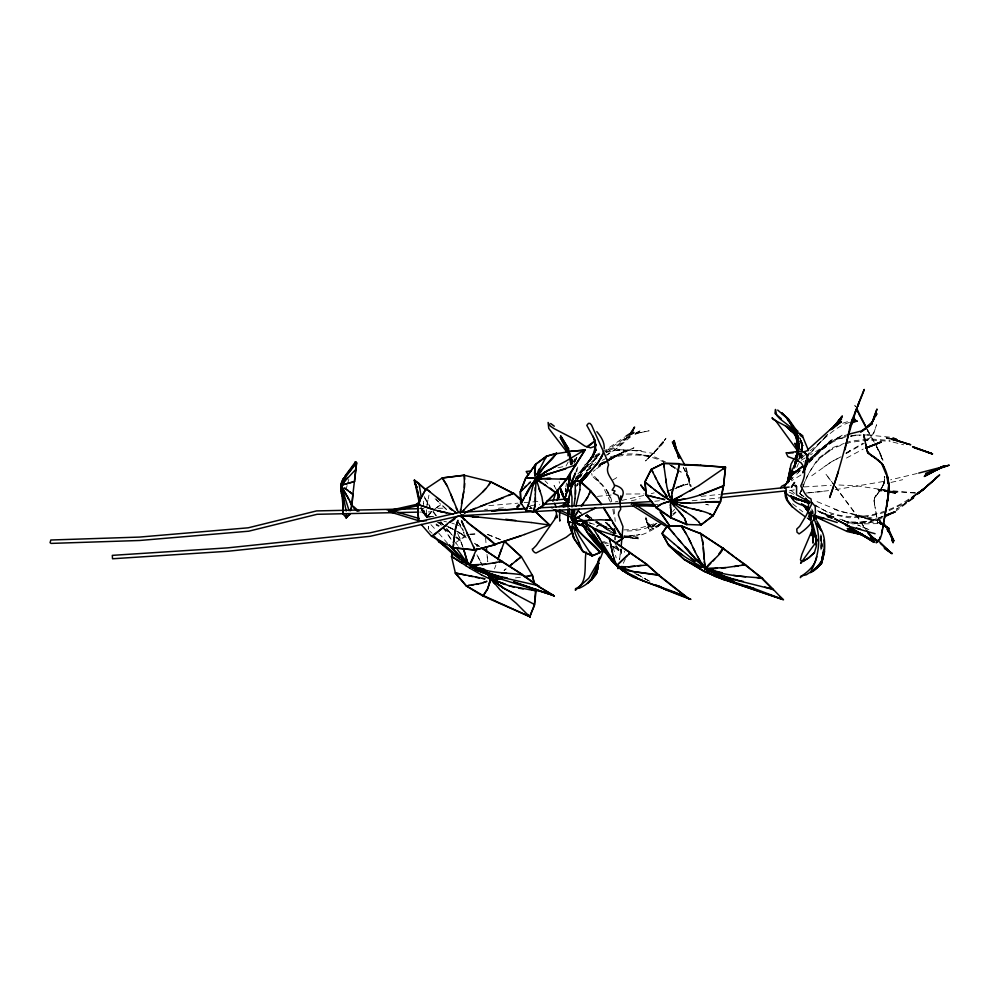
<?xml version="1.0" encoding="UTF-8"?>
<svg xmlns="http://www.w3.org/2000/svg" width="999" height="999" viewBox="0 0 999 999"><rect width="100%" height="100%" fill="white"/><g stroke="black" fill="none" stroke-linecap="round" stroke-linejoin="round"><path stroke-width="0.75" stroke-dasharray="5 3.75" d="M615.284 533.166L615.284 530.207M874 501.498L874.687 497.539L873.963 499.587L876.123 495.479M614.547 533.179L614.572 527.897M802.035 449.425L802.085 443.356L801.897 451.236M821.253 536.163L820.928 550.973L820.891 533.866L821.228 539.81L820.928 535.202M571.153 464.647L571.228 460.077M614.497 534.353L614.572 530.444M572.539 463.311L572.415 460.302L569.143 453.484M426.448 509.727L426.798 515.596M571.053 464.822L571.191 460.152M571.191 463.936L571.316 461.088L570.991 463.911M801.972 449.7L802.259 443.531L800.674 440.047M571.066 464.76L571.378 459.665M800.349 439.135L802.322 443.781L801.772 451.523L802.259 443.531L801.947 448.776M575.923 479.208L576.136 476.298M801.897 449.175L802.322 443.781M428.259 529.245L428.484 526.56M428.346 529.033L428.583 526.348M797.19 455.869L797.452 452.959M565.434 491.545L565.709 488.511M565.446 491.333L565.721 488.436M620.804 549.625L619.455 559.715M797.489 456.381L797.801 453.284M797.352 456.805L797.664 453.958M619.58 559.652L620.829 549.113M797.689 456.605L798.064 453.783M426.673 507.38L428.946 495.142M797.202 458.229L797.814 453.883L796.428 456.281L798.813 452.397M797.689 456.88L798.251 453.059L797.165 457.13M426.973 504.857L428.421 497.514M565.859 486.988L566.533 483.104M874.625 504.932L873.975 499.025L877.896 493.356L876.061 495.529C880.881 490.397 885.077 483.853 884.302 476.498M797.065 456.718L797.577 453.833M568.169 462.025L566.046 465.959M796.915 454.32L796.303 457.417M802.896 445.517L800.561 450.049L802.984 445.142L801.011 449.188M796.328 457.579L796.94 454.645L795.416 457.08L797.077 454.745L796.315 457.617M576.023 471.59L576.698 468.606M576.685 471.915L578.346 464.547M799.088 457.155L800.024 453.084M797.302 457.092L798.251 453.059M796.578 453.084L795.679 456.818L797.214 454.483L795.716 456.705M346.079 489.323L347.09 485.589M347.777 483.091L348.801 479.358M803.533 486.888L802.659 484.365M797.077 453.022L796.203 455.906L797.252 453.583M802.809 445.904L800.411 450.274M802.147 452.51L799.912 459.428L804.545 455.494M799.287 459.078C803.82 452.372 801.71 429.021 802.309 451.96M494.505 568.893L495.879 565.172M572.415 463.349L574.924 458.429M799.013 458.691L801.148 453.234M803.171 455.082L799 458.516L801.235 452.897M802.047 488.623L807.916 474.675L817.994 458.641L832.517 447.677L844.242 443.419M796.827 467.307L798.476 463.474M803.233 486.014C809.914 466.858 823.788 449.2 844.355 444.493M802.047 488.773L800.087 493.281L802.097 488.923M576.723 485.314L577.647 483.279M474.375 543.281L477.06 545.104L474.513 542.981M576.86 480.132L586.326 464.622M882.379 486.638L883.516 484.178M574.862 461.85L577.197 456.78M574.075 463.524L577.172 456.843M577.322 479.108L578.084 477.46M477.06 545.104L477.135 546.54L477.197 544.805M625.337 559.028L623.289 563.286M800.773 449.675L802.984 445.142M795.654 456.618L798.301 451.261M577.847 479.47L581.693 472.102L588.286 464.398M628.908 437.637L630.581 434.453M579.82 477.534L586.076 467.482L594.442 460.402L587.424 471.016M426.998 517.082L426.398 517.507L431.406 511.538M797.04 455.357L798.526 452.784M433.866 516.421L426.735 517.257L426.973 516.595M427.385 516.483L426.71 517.245L431.655 516.608M426.71 517.819L429.058 515.084M794.979 457.967L797.751 453.509L795.354 457.255M656.331 523.339L649.387 530.257L661.887 522.914L655.918 526.673L659.352 524.587M573.901 461.6L577.01 456.73M798.064 453.571L795.254 457.792M575.362 479.12L585.464 464.11L579.457 475.362L584.702 465.821L575.237 480.606M578.371 478.009L587.4 464.21M794.555 458.516L797.452 454.07L795.828 456.493M576.985 485.202L577.472 484.465M795.928 456.793L797.951 453.783M420.891 507.867L421.753 510.302L420.467 506.655C421.865 509.178 423.776 518.169 427.372 516.658M874.849 497.065L876.273 495.067M575.399 479.195L576.935 477.122M799.35 471.603L800.149 470.541M578.121 483.778L577.247 484.815M576.548 486.313L578.458 483.866M878.046 492.919L883.878 483.866L884.777 476.323M430.369 513.336L427.472 516.433M627.684 436.813L624.038 441.208L614.16 448.551L606.181 451.123M658.216 447.839L645.541 460.964L658.004 448.663M580.257 476.898L581.593 475.337M657.941 448.101L646.828 459.552L658.503 447.927M791.083 479.745L792.532 478.059M629.02 436.201L618.131 447.602L607.042 454.995M808.915 462.912L825.087 445.579L813.773 456.306L821.977 448.076L809.689 461.938M672.589 511.65L674.637 509.315M589.572 522.964L594.83 524.512L588.898 522.739M827.472 434.478L809.977 453.571L827.584 434.715M586.8 470.854L594.393 463.873M867.432 440.422L873.538 433.828L876.623 424.737L873.501 433.179L866.27 440.709M580.232 476.723L581.705 475.124M791.533 479.033L793.268 477.21M799 458.516L803.034 454.295M809.078 460.751L814.385 455.382L831.48 442.545L814.522 455.394L831.568 441.208L814.347 456.406L830.868 441.333L846.465 436.051M799.999 470.517L798.076 472.44L800.286 470.716M627.26 437.225L614.66 447.327L605.069 450.387M808.865 461.301L814.01 456.318L809.365 460.427M808.878 459.915L830.756 440.322L846.702 434.852M796.74 474.1L798.476 472.44M431.68 511.575L429.071 514.06L431.68 511.575M808.703 460.464L814.06 455.606L809.64 459.602M587.949 464.36L577.397 474.338L598.076 457.13M672.514 515.459L676.011 512.362M798.725 459.165L803.233 455.219M586.388 471.066L592.419 466.133M908.253 501.685L910.039 500.124L896.353 509.215L915.309 496.94L896.153 510.851M810.226 450.661C823.064 440.909 833.878 426.898 849.849 422.315M586.638 471.091L590.109 468.119M825.037 436.588L827.284 434.702M673.239 513.811L675.524 511.9M810.052 458.316L824.55 446.216L839.347 438.711L845.017 437.412L839.36 438.686L845.104 437.412M594.542 458.728L599.025 455.02M587.537 470.454L591.108 467.532M630.644 436.763L618.131 447.602L606.455 455.144M592.944 460.527L598.126 456.768M591.658 461.563L592.307 461.038M917.319 494.043L910.002 499.8L914.834 496.066M593.206 471.403L595.441 469.667M808.878 461.725L813.473 458.191L808.578 461.95M434.877 508.891L441.046 504.52L439.585 503.009M455.681 537.462L460.102 540.297L464.822 536.725M421.203 507.754L426.898 516.458L423.439 513.498L424.238 514.96L424.85 514.522M911.013 498.239L917.219 493.631M915.908 494.642L904.869 503.046L886.513 511.888M818.081 459.415L832.642 448.751M443.431 524.85L440.621 522.002M443.156 524.525L441.92 523.738L443.094 525.099M915.921 493.968C888.361 515.871 845.866 526.286 815.072 504.982M436.538 507.642L441.058 504.532M602.372 452.222L624.687 437M811.737 475.774L831.618 461.675L841.046 456.78L831.618 461.675L823.651 467.207M424.051 511.988L424.65 514.672L427.36 516.321M605.019 451.673L627.06 436.85M596.553 468.793L605.157 462.824M846.028 453.321L849.774 450.724L846.091 453.022M466.083 535.576L455.419 542.757L458.541 546.228M430.581 516.371L427.972 516.745L428.546 516.371M580.819 472.052L595.904 462.35M602.659 463.973L605.144 462.375M443.818 529.02L451.585 534.403L446.578 529.158M661.35 524.238C650.349 531.456 637.861 539.298 624.125 535.626M451.585 534.403L452.372 535.327M827.459 444.468L842.232 435.152L810.551 454.77M800.986 474.975L791.433 480.844M604.083 463.461L607.742 461.188M608.965 460.439L615.059 456.655L607.617 461.126M846.178 453.571L864.185 443.331M656.98 523.251C647.202 529.108 635.314 531.406 624 530.906M655.769 527.772L659.652 525.387M612.487 480.194L618.793 476.361M846.365 452.959L862.911 443.219M608.891 459.965L625.486 450.624L607.167 460.214M635.302 433.741L641.42 430.119L634.065 433.966L649.125 430.794L635.576 433.641M598.588 465.284L605.943 460.939M605.731 462.112L598.264 466.521L622.227 452.722L608.94 460.352M606.98 461.376L616.371 456.031L607.13 461.113M801.223 460.239L805.219 457.904M601.098 463.836L608.653 459.503M609.902 458.778L626.348 450.487L607.292 460.015M463.548 532.192L464.822 536.663L463.823 532.03M464.822 536.663L461.65 533.741M460.114 540.309L454.108 534.627M608.091 460.514L599.2 465.472L605.806 461.838M609.365 459.802L633.965 447.814L615.609 455.619L600.961 463.399M595.516 456.293L600.861 453.421M595.079 455.444L603.696 450.824M846.465 458.042L863.236 449.075M627.884 437.262L624.175 439.235L629.595 436.838M599.625 464.11L606.018 460.701M596.378 526.823L602.809 523.339L596.116 526.348M653.958 523.851L635.414 529.47L623.738 529.895M595.267 456.518L600.436 454.22M675.162 488.773L683.778 484.49L676.073 488.099M635.027 434.428L640.446 432.018L634.964 433.641M602.122 460.352C616.945 452.647 634.765 452.572 650.736 456.331L638.274 454.395L655.069 457.117L665.459 461.888M592.844 457.717L599.487 454.895M606.118 452.06L610.102 450.362L605.956 452.01M606.63 545.841L607.817 545.392L606.88 545.791M882.829 516.321L870.953 520.941L855.294 522.964L844.767 521.428M883.066 516.408L870.866 521.003L855.481 522.976L844.854 521.441M609.44 458.329C627.01 453.171 647.29 453.521 663.811 462.038M669.617 490.372L673.975 488.773M681.43 486.088L675.436 488.236L687.974 483.978L676.136 487.2M669.805 490.359L674.038 488.811M845.703 442.894L850.099 441.296L869.442 438.861L889.972 440.459M845.828 443.968L850.224 442.382L869.58 439.922L890.084 441.358M681.256 486.101L687.974 483.978M882.404 517.794L868.768 522.489L853.046 523.888L846.89 523.076M842.694 423.239L849.724 420.941M885.064 512.262L867.756 516.733L848.988 517.769L831.068 514.198M651.186 493.631L654.208 492.869M606.206 452.472C622.901 447.677 640.659 451.336 657.454 454.133M917.219 473.464L890.646 479.82M631.293 500.861L640.059 498.713M643.668 495.516L615.372 501.86M890.958 482.442L902.696 479.682M850.686 436.113L861.076 435.04M855.144 435.177L850.811 436.126L855.144 435.177L870.866 434.89M557.979 467.769L565.347 466.171M883.428 481.481L834.615 489.822M607.554 545.442L608.553 545.267M520.429 577.272L512.062 578.296M828.596 490.659L803.895 493.281M654.795 501.236L659.427 500.749M701.123 496.353L719.667 494.405M653.533 504.795L658.166 504.308M692.157 500.736L719.979 497.802M789.51 490.484L794.155 489.997L793.88 487.425M597.439 496.378L611.151 495.017M808.753 492.807L825.349 491.321M488.861 505.631L518.006 503.159M524.138 502.634L541.008 501.186M484.577 509.428L487.637 509.165M498.389 508.254L504.52 507.729M530.606 505.506L539.822 504.72M529.57 506.231L531.905 508.141L529.695 508.166L531.905 508.141L529.283 506.256M804.045 486.925L831.305 485.252M432.018 516.371L427.634 516.408M529.22 508.441L532.317 508.266M469.867 534.165L476.398 533.816M469.855 534.39L476.386 534.04M626.136 494.043L644.13 493.918M419.23 508.703L423.901 508.603M437.887 508.304L444.105 508.166M419.58 512.1L432.005 511.825M867.219 434.94L890.196 437.2M915.384 493.056L890.833 491.583M838.96 484.977L858.715 486.088L886.575 490.334M846.827 522.727L864.734 523.851L879.295 523.588L882.117 524.587M889.322 491.471L878.808 490.696L886.363 491.52M627.797 536.9L638.311 537.862L624.575 535.801M624.999 536.525L638.711 538.861L623.651 537.325M621.091 535.914L625.661 536.351L639.922 534.565L627.759 536.038L624.712 535.427M915.371 492.857L887.462 490.297M887.874 491.683L896.952 492.657L878.308 489.885L895.653 493.444L877.859 489.335L886.513 491.421M885.913 490.122L878.196 489.235L896.852 492.057L888.036 490.584M623.988 537.087L638.711 538.861M880.169 520.629L863.76 518.319L877.846 520.417L858.728 516.471L870.341 519.143L853.708 514.61L862.749 517.657C852.796 512.749 841.458 513.199 831.58 507.979M438.474 522.527L442.02 523.214M614.085 533.279L611.038 532.667L596.391 521.94M443.931 521.316L446.603 521.89M612.537 532.342L615.484 532.991M890.309 438.474L886.088 437.487L890.446 438.511M887.961 491.77L895.179 493.494M827.547 517.195L831.98 518.256M893.094 442.12L903.645 444.817M615.059 529.383L601.885 525.586L597.577 523.114M809.053 513.111L811.8 513.923M613.686 529.895L600.786 525.899L595.092 521.803M811.9 514.547L809.165 513.698L811.937 514.56M451.848 523.151L454.383 523.951M810.351 512.137L813.149 513.061L810.713 512.2M834.015 517.195L817.582 510.801M839.697 519.093L846.802 521.466L842.507 519.967M833.915 516.958L825.336 513.948L833.84 517.12M882.292 524.562L879.532 523.563L881.93 525.012M832.691 517.557L817.632 511.5M842.344 520.279L846.603 521.853L879.108 522.564L881.555 524M807.929 512.212L811.987 513.736M455.631 524.338L459.24 525.774M445.229 525.661L449.538 527.372M810.801 512.699L813.248 513.686M487.599 534.328L503.021 540.534M487.574 534.565L500.262 539.697M808.353 511.713L812.025 513.199M817.045 501.635L841.183 511.55L879.994 519.63L882.105 521.928M818.256 511.288L825.411 514.235L818.293 511.076M832.467 518.381L825.299 515.434L831.83 518.356M437.25 522.465L441.058 524.038M426.835 515.634L427.072 516.483L424.338 514.885M868.893 529.645L857.666 524.937L868.518 529.607M603.596 541.433L608.591 543.618M449.525 527.347L461.663 533.778M438.761 522.465L443.369 524.575M448.539 526.935L452.734 528.858M438.623 522.727L440.721 523.688M448.414 527.21L452.597 529.133M601.885 541.745L607.966 544.605M613.011 547.065L618.056 549.525L612.574 546.241L618.768 550.661L615.884 547.19L614.747 541.433M789.11 492.07L794.168 494.567M648.538 580.731L634.865 572.927M645.416 579.033L651.585 582.155M818.006 510.988L831.655 518.006M818.393 511.138L834.415 519.43M585.764 515.796L589.772 517.894M586.051 515.909L589.909 517.957M585.864 515.821L589.585 517.807L585.551 515.534M613.448 532.829L615.284 533.816M815.221 505.407L831.168 514.248M614.01 533.104L598.413 523.713L613.985 533.041M443.032 528.009L450.512 532.292M580.906 513.186L578.833 511.738L584.203 514.772M435.976 524.762L438.499 526.198L433.603 523.239M881.38 523.976L878.883 522.527L881.355 524.188M809.59 513.548L813.523 515.834M578.833 511.738L581.43 513.274M634.665 573.251L642.881 578.084M677.334 469.855L681.243 472.177L680.506 471.728M637.312 574.238L645.878 579.395L645.329 578.983M597.077 521.778L609.265 529.033L595.779 521.003M576.71 510.277L581.643 513.299M585.439 515.721L590.284 518.681M585.651 515.871L589.685 518.369M436.163 523.926L439.423 525.961M585.851 516.033L589.298 518.231M460.402 540.134L455.994 537.275M669.38 464.585L676.972 469.53M614.747 546.153L618.144 548.364L615.709 545.429L619.105 549.962L616.495 545.716M670.604 465.397L679.133 471.041M670.741 465.434L676.735 469.443M610.476 502.085L602.347 485.339L593.169 476.998L591.683 473.351L592.057 475.299M477.297 544.88L479.37 546.253M477.16 545.179L479.22 546.553M458.366 532.042L465.284 536.725M455.532 530.494L466.308 537.799M672.227 465.634L678.371 470.042M806.892 517.957L810.614 520.654M608.628 530.919L596.59 522.027M800.199 493.893L803.908 496.653L800.187 493.893L803.858 496.615L800.211 493.893L802.634 495.704M427.023 516.433L421.066 508.016M807.392 518.044L810.951 520.704M807.504 518.119L809.964 519.955M794.667 493.381L790.921 490.447L793.531 492.669M591.783 518.419L584.914 513.236M882.08 524.025L879.732 522.252L881.867 524.188M587.162 514.972L591.608 518.406M586.875 514.473L588.486 515.959M587.924 515.521L591.895 518.643M792.569 503.746L802.771 511.825M590.284 517.869L586.788 514.81M809.415 513.723L811.688 515.609M808.203 516.758L812.562 520.704M429.258 530.669L432.092 533.266M605.494 522.402L617.057 534.153L607.692 524.487L616.021 533.079M436.426 499.687L438.661 501.823M435.114 498.751L438.474 501.948M605.319 522.302L614.747 531.343L606.718 522.29M442.869 505.831L447.49 510.264M442.669 505.969L447.277 510.414M597.315 479.92L599.038 481.643M544.992 480.794L547.739 483.566M430.981 524.675L436.85 531.006M425.874 515.197L427.36 516.071L424.837 513.861L425.924 515.197M882.005 523.151L879.919 520.866L881.967 523.151M606.768 522.427L615.322 533.116M438.748 533.166L448.351 544.255M456.181 543.543L457.742 545.342M426.148 515.059L421.391 507.792M446.565 528.483L451.123 533.753M446.915 528.933L451.548 534.365M439.635 523.301L441.358 525.349M463.136 530.182L458.441 524.1M810.027 512.637L811.787 514.835M458.091 521.878L460.576 525.049M457.842 522.027L461.138 526.261M443.019 527.422L453.421 543.069M834.377 485.227L825.611 473.801L834.415 485.601M835.276 486.426L856.031 514.26L865.946 529.757M835.314 486.813L856.106 514.797L865.409 529.433M433.017 511.825L436.813 516.92M433.366 511.538L436.401 515.621M440.971 521.74L442.232 523.451M614.959 533.104L608.741 524.562L615.272 533.454M808.803 513.523L811.875 517.957M810.226 510.814L811.488 512.587M811.425 518.294L808.89 514.572L811.737 520.129M809.19 513.199L811.675 516.87M568.918 453.496L570.541 456.081L569.068 453.371M448.439 535.027L451.286 539.572M811.213 510.614L812.574 512.837M423.863 511.9L422.714 509.577L424.925 513.686M424.213 496.578L430.094 506.481M799.525 453.746L801.86 457.717L802.472 460.901M424.65 498.089L430.494 508.004M812.125 511.013L813.036 512.562M867.756 430.794L874.262 442.245M866.258 428.171L869.904 434.602L867.744 430.581M813.286 511.913L811.65 508.941M809.34 515.422L811.712 519.63M683.341 467.232L690.259 479.92L686.8 473.151L690.746 485.452M876.235 445.854L882.666 459.965M800.037 453.359L803.745 461.838M808.928 513.336L811.525 518.081M476.91 554.795L482.255 565.222M480.457 561.875L482.255 565.222L478.034 556.643M568.456 452.185L570.092 455.307M866.957 428.958L879.182 450.936L883.191 460.064M457.679 533.316L463.311 548.351L459.503 536.863M683.254 467.232L689.947 482.792L686.438 473.364L690.646 488.174M811.213 518.968L809.964 516.433L811.063 519.105M569.118 453.534L572.415 460.302L572.689 464.423M799.612 437.724L801.785 442.569M570.641 456.343L572.415 460.302L572.527 463.061M613.024 546.965L616.233 557.879M808.678 515.871L810.501 520.054M568.356 453.446L569.555 456.193L567.32 450.799M810.639 512.437L812.711 517.457M799.862 437.974L802.359 444.143L800.699 439.785M567.669 452.609L568.781 455.394L568.056 453.096M800.049 439.772L802.222 445.292M569.667 452.884L570.716 455.744L570.479 454.895M611.738 501.773C609.964 489.348 598.776 482.667 592.594 473.751M424.1 510.227L424.862 512.325M809.265 516.308L810.651 520.154M808.865 515.234L810.326 519.405M624.238 551.136L624.575 552.31M800.461 440.996L801.847 446.453L800.561 441.208M569.929 452.959L570.829 455.681M685.639 467.969L690.721 486.538M686.063 467.632L691.233 486.575M568.131 453.521L571.353 464.385L569.642 458.391M462.587 528.846L463.224 531.081M800.099 453.758L801.273 457.929L800.374 453.521M820.279 536.588L822.864 546.49L820.703 537.312L821.815 548.926M645.966 518.481L648.688 528.908L645.966 518.893L648.963 528.309L646.028 519.667L649.862 525.961L653.771 528.708L647.427 525.112L652.335 526.573L657.217 526.548L647.764 524.525L650.087 525.437L646.053 518.531L646.266 519.155L645.754 516.296M559.153 481.618L559.502 483.179M423.326 512.499L423.663 513.898L423.301 510.801M820.454 537.924L821.99 547.839M569.293 458.166L570.591 465.109M874.237 502.659L877.884 523.051L875.099 507.467M612.837 509.278L614.273 517.594M567.532 454.37L567.807 456.143M820.703 537.312L821.815 545.067L821.003 535.264M614.01 508.853L615.234 521.416M569.243 452.023L569.767 455.981M569.418 453.434L570.117 459.028M570.292 460.439L570.804 464.635M426.486 513.436L426.635 514.66M487.225 556.893L487.787 561.775L487 554.408M570.292 459.94L570.804 464.51M570.429 461.263L570.691 463.923M621.103 548.801L621.703 554.87L621.465 549.238M423.351 501.211L423.564 503.646M485.551 537.674L486.338 547.052M615.446 537.212L615.559 539.91M570.566 457.742L570.766 464.86M614.622 537.275L614.71 540.047M423.564 503.658L423.588 506.743M570.304 461.501L570.317 464.597M884.59 479.295L883.878 483.866L884.59 479.295M801.073 490.959L800.087 493.281L802.06 488.836L800.087 493.281L801.061 490.971M801.073 491.008L800.087 493.281L801.073 491.008M882.542 486.288L881.293 488.573L882.542 486.288M666.008 438.249L664.26 440.547L666.008 438.249M657.629 448.638L655.731 450.886L657.642 448.663M831.518 440.197L814.397 454.695L831.518 440.197M506.118 568.831L504.033 570.454L506.131 568.843M618.781 449.712L616.833 450.049L641.208 450.524L618.781 449.712M708.878 504.957L705.818 504.383L708.878 504.957M890.596 439.223L886.425 438.299L890.746 439.273M598.314 480.194L596.103 478.771L598.264 480.169M881.593 523.239L879.432 521.303L881.555 523.251M855.431 406.406L854.794 405.532L855.444 406.493M555.993 489.11L554.045 485.464L555.943 489.06M878.583 450.661L876.111 445.879L878.583 450.661M610.164 497.49L606.081 489.385L610.139 497.477M882.567 459.977L878.833 450.611L882.567 459.977M811.413 518.756L810.863 515.721L811.35 518.781"/><path stroke-width="1.5" d="M536.813 482.267L536.363 479.757L541.945 496.978L543.269 505.544L533.728 511.713L525.899 510.489L533.666 511.725L535.139 504.595L535.339 494.118M535.389 501.061L535.414 497.577M571.765 513.211L571.878 515.759L571.79 510.227M342.832 513.773L342.857 512.462M342.869 511.151L342.982 503.309M671.715 495.779L671.765 498.938M343.082 512.562L342.844 513.811L346.341 517.882L349.925 513.786M343.107 511.251L343.219 504.707M556.031 510.114L556.93 517.682L556.493 514.822L555.044 518.119M535.302 494.118L536.163 478.758L539.885 478.821M579.957 489.61L580.207 481.243L574.512 481.193M580.344 485.377L580.407 482.23M488.274 574.912L490.721 578.896L503.583 588.161L534.477 604.47L530.531 615.222M573.488 519.83L573.526 518.081L573.676 521.528L575.774 518.881L573.776 521.528L571.328 517.395M341.508 487.337L341.533 486.176L344.106 500.936M528.021 614.485L530.232 617.27L516.246 603.271L499.95 589.697L493.768 582.255M796.977 451.486L797.227 441.595L794.704 433.304M494.955 581.868L503.583 588.161L516.258 594.967M535.851 479.995L536.101 478.521M536.525 478.421L536.638 477.135L536.201 478.371L525.649 478.159L535.626 464.26L534.54 472.789L535.077 476.286L534.827 469.967M575.074 498.489L575.324 485.564M575.536 494.23L575.661 489.91M670.654 508.429L670.754 502.547L670.479 503.434M350.724 510.626C355.532 498.751 334.353 489.235 344.068 477.759L342.944 479.258M670.267 505.681L670.304 504.445M468.981 585.314L466.508 586.138L482.854 595.978L529.895 616.72C530.319 613.548 535.439 604.482 534.453 604.77L535.639 588.886M342.133 496.066L340.846 489.86L341.258 486.838L341.046 487.674M572.914 513.873L572.827 516.371L573.251 510.576M796.89 451.848L796.653 437.599M455.419 573.064L466.496 586.126L455.419 573.276M808.366 508.329L808.691 500.624M822.339 557.867L821.365 562.574L814.585 569.555M489.248 582.917L490.921 579.045L490.509 580.669M492.445 580.756L495.317 584.215M493.081 580.332L494.942 582.08M493.306 579.682L497.839 581.455M531.893 590.109L509.365 585.889L491.421 579.108M571.965 507.005L571.965 496.878L570.429 490.01L574.2 481.306M805.344 468.369L805.743 460.389L804.507 470.267L806.505 462.624L802.834 472.802L807.779 462.487L806.83 455.232L807.542 459.016M559.602 515.209L559.815 510.726M651.211 469.443L663.386 463.486L679.12 463.673L677.772 472.29L672.227 490.946L671.528 499.138L672.339 503.159L674.013 505.856L683.016 515.909M586.151 552.085C583.666 563.261 588.836 583.803 575.536 588.673L575.374 590.247L588.786 578.159L600.861 557.267L603.733 549.537M888.735 486.538L888.173 496.64L881.667 534.353L880.181 538.773L876.61 542.569L877.06 541.408M552.884 501.336L555.207 494.592M355.532 461.825L345.192 475.786L341.596 485.664L345.479 475.874L354.345 464.685L355.532 461.825L356.593 462.899L354.533 481.53L343.644 484.59M822.414 557.692L822.214 560.714L823.001 555.294M557.604 491.046L558.491 493.868L557.067 500.212L558.953 497.527M572.152 525.849L572.252 530.656M482.954 595.891L487.4 589.11L490.072 581.593M504.52 541.433L521.391 556.73L509.278 566.246L512.4 563.673M460.527 509.502L460.339 513.299L464.348 487.612L464.335 475.187L442.395 477.909L447.265 486.001L458.241 512.037M464.348 487.612L464.685 483.466M521.341 556.992L504.545 541.171L497.777 559.69M620.404 501.136L620.879 495.904L619.817 501.036L620.691 509.303L618.693 512.425L618.431 515.122L622.939 526.573L621.191 546.103M341.358 487.225L343.406 511.026M453.808 541.321L455.457 528.496L457.867 520.342L454.895 531.73L453.159 547.702L431.63 536.338C435.876 535.476 459.59 510.189 461.251 516.995L460.551 515.534M504.37 541.358L504.07 541.858M528.446 575.799L532.38 575.287L534.215 583.391M679.233 464.46L725.586 467.07L723.563 485.814L725.399 467.32L700.848 465.222M453.521 544.48L453.022 547.727M504.92 583.99L495.379 580.631M524.45 576.56L532.392 575.312L521.428 556.78M797.964 451.735L798.75 444.006L798.164 441.246M351.71 505.844L351.773 506.68L352.872 494.468L351.798 506.356L350.524 510.551M503.596 588.074L497.177 583.528M570.217 473.314L569.33 481.381L570.217 473.838M570.217 473.489L567.295 490.571L569.48 480.494M797.826 452.535L798.75 444.006M569.38 481.006L570.192 473.613M798.401 451.785L798.988 446.715L798.189 441.458M534.502 604.445L536.088 590.871L531.88 590.097M572.09 529.058L572.677 523.588L573.463 521.915L574.05 523.588L573.738 521.715L575.037 521.403M341.633 486.388L340.796 487.075L341.308 487.699L341.558 485.701M341.958 485.189L341.121 484.89L341.933 483.029L341.608 485.964L343.631 484.627M573.051 522.689L572.914 518.319M811.275 535.576L812.649 524.95M567.42 492.32L568.369 485.027L567.444 491.52M798.251 452.372L798.988 446.715L795.504 433.141L797.801 438.823L797.252 436.75M535.314 482.942L535.526 481.343M802.709 437.162L802.821 435.801L799.212 433.254M567.994 521.79L573.726 537.412M570.479 473.426L567.245 491.795L570.404 474.001M570.404 473.763L567.507 491.396M597.365 567.644L596.503 573.426C592.419 580.119 586.026 585.352 578.808 588.399M597.789 564.747L598.651 558.953M341.483 485.039L341.621 482.142L342.682 480.906M575.062 498.513L573.963 505.457M535.177 504.595L533.666 511.725L543.081 505.444L555.394 492.857L566.808 479.32L575.724 464.96M535.626 465.796L535.639 464.248L546.378 456.218L556.63 453.171L540.983 470.167L536.338 478.259L560.676 470.079M341.708 482.167C341.658 492.107 341.346 480.332 341.883 483.841M346.353 517.882L346.478 514.473L346.141 517.794M567.907 504.532L570.429 490.01L567.682 506.793M573.751 516.008L574.912 510.089M787.462 481.668L791.071 464.098L793.793 459.303M671.94 493.568L678.021 471.99L679.42 463.736L663.636 463.336M463.736 491.745L461.488 503.621M579.969 489.622L575.849 506.293M822.964 554.358L821.59 561.8L823.139 554.682M882.766 527.922C885.551 506.705 895.029 483.304 881.992 463.598L884.215 467.644L882.03 463.573L867.494 452.035L868.843 453.721L866.857 450.224M723.251 486.163L720.204 501.985L712.961 515.696M720.529 501.748L723.588 485.876M796.016 458.803L794.23 467.769L796.016 458.878L794.455 466.558M535.077 468.581L535.364 467.182M568.144 501.698L567.457 503.409M342.058 484.577L342.694 481.843M787.724 481.481L790.296 468.868M787.574 481.493L790.733 468.256M525.874 510.477C531.118 501.448 530.419 489.41 535.427 479.932L533.366 484.802M355.232 462.287L354.67 463.524M821.702 561.051L823.051 554.969M354.695 463.436L355.332 462.15M668.643 545.304L662.137 533.316M529.595 500.449L530.369 497.102M845.004 449.85L850.761 423.276L857.092 407.467M824.15 551.086L821.365 562.637L817.382 566.421M881.505 533.141L882.442 529.233M794.33 467.569L796.478 458.803M349.725 513.711L346.154 517.782M685.489 547.04L696.49 559.59L705.569 567.669M812.699 571.44L821.428 563.711L824.512 551.86M568.668 502.509L568.818 501.873L567.532 503.409M821.428 563.711L812.686 571.378L821.428 563.711C825.274 551.036 827.721 533.691 816.408 523.826L821.515 530.581L816.133 523.314M796.802 458.491L794.979 465.284L796.765 459.652M794.517 467.532L796.815 459.565M597.764 568.731L591.358 580.294L597.764 568.731L596.503 573.426L598.588 562.524L595.691 574.55L587.487 583.154L595.691 574.55L598.563 563.086L597.077 568.543M599.625 557.18L594.83 574.862L598.713 563.086L591.583 577.959M559.977 520.004L559.715 521.091L559.59 515.022M595.204 575.374L596.328 571.278M596.84 569.505L598.463 563.648M693.081 555.731C694.942 561.45 703.683 564.323 705.943 569.268L706.181 568.106L709.29 573.001L715.022 576.423L783.516 599.837L779.769 596.391M452.697 552.447L451.536 556.505L452.297 553.608M594.68 451.76L595.766 447.989M343.269 513.236L342.844 513.798M665.509 502.684L660.164 504.657L655.756 507.704L670.866 517.869L671.503 513.311L670.379 507.042M814.41 552.672L808.578 557.929L802.796 561.525L808.541 557.966L814.41 552.672L816.37 546.053L816.22 535.452M572.377 524.662L572.689 523.638M596.066 444.692L592.644 456.231L589.497 461.088L596.116 449.687L592.644 456.231L587.05 463.661L592.644 456.231L594.992 451.436M679.07 511.525L684.69 518.419L686.8 524.625L670.941 517.919L671.003 509.902M696.553 559.403L701.46 564.86M567.32 490.447L564.76 498.826L565.471 499.275M476.011 550.924L476.71 548.638L469.692 564.86L484.265 569.83M564.76 498.788L567.357 490.359L564.76 498.826L567.395 499.962M862.587 394.106L864.247 389.448C848.963 424.225 843.031 461.925 829.669 497.552L838.373 471.628M813.661 519.143L815.484 512.649L815.172 506.331L812.187 502.759M571.465 483.791L575.461 472.952L572.377 479.72M439.011 541.883L434.553 536.775M537.287 473.189L536.788 474.8L546.378 456.218M699.163 562.737L696.39 559.952L699.337 562.175M809.14 453.196L806.792 458.529M787.974 482.742L792.12 470.367L789.997 476.486M355.844 461.963L356.593 462.899M704.158 571.378L684.702 559.74L668.618 545.254L662.087 533.528L667.195 526.061L692.931 556.293L685.351 547.602M490.497 580.357L487.412 589.472L483.241 595.766M491.983 576.236L491.071 578.97L491.92 576.211M528.658 503.821L526.048 510.551L521.016 503.196L520.317 491.708L525.649 478.159L531.868 478.009M706.68 569.268C710.214 576.286 718.768 576.261 724.949 579.395L725.262 580.407L704.22 571.416M609.078 555.519C597.664 547.502 588.998 536.038 582.067 524.063L583.753 522.34L583.279 521.79L609.365 538.436L613.061 555.257M469.43 564.273L462.874 558.978L452.51 548.151M615.247 562.05L617.532 565.821L628.846 570.891L659.09 575.387L647.377 564.785L609.44 538.486M498.688 556.843L501.61 548.638M609.215 538.598L592.919 527.697M570.029 486.476L572.352 480.019L569.992 486.388M788.373 481.93L791.957 472.977M467.844 562.3C474.65 570.417 455.269 553.121 456.393 552.547M703.646 566.183L701.485 564.76M600.611 543.556L603.783 548.151M537.849 477.485L536.463 478.246L538.174 474.25M879.769 538.049L880.156 537.037L879.844 538.736L876.135 542.744L876.822 541.658M630.419 552.959L647.34 564.76L646.603 564.66M700.649 533.766L722.964 548.126L762.624 578.359L756.817 577.509M816.782 556.668C815.059 565.946 807.854 571.865 800.511 576.835L800.399 577.659L801.235 575.961L806.418 574.75L810.689 571.84C819.455 555.706 821.715 535.114 813.698 518.231M460.064 556.018L465.109 561.475M647.227 564.997L637.874 565.871M521.64 504.145L520.629 503.683L520.429 491.77L525.761 478.221M606.917 552.509L616.833 565.297L613.611 561.95M722.814 548.414L700.774 533.491M788.311 481.843L789.722 478.184L784.128 487.162L785.601 488.486M855.206 412.1L859.29 402.035M859.34 401.935L857.654 406.081L862.037 395.442M708.478 568.768C724.025 576.073 744.355 576.46 762.012 578.084M692.12 530.394L700.686 533.441L703.084 543.918M462.949 558.791L459.852 556.58M609.752 556.306L584.865 523.026L587.474 526.198M700.499 533.691L681.056 525.736L667.232 526.036M791.633 471.84L789.622 477.722L792.419 469.493L795.654 462.724L798.101 459.84M788.361 481.768L792.831 473.264L787.699 482.542L790.471 476.96L794.58 472.165L790.946 475.986L796.24 471.053L791.121 475.649L787.399 481.868M790.059 478.109L792.944 471.266L790.184 477.747M603.184 452.847L600.699 458.678L602.385 455.232L597.402 463.336L580.531 482.767M812.424 529.482L801.847 554.358L800.461 559.727L801.673 562.062L800.611 563.286L818.443 538.861M568.843 499.35L568.031 500.649M612 559.178L613.861 561.388M701.41 562.874L702.884 564.947C693.993 553.084 689.847 536.888 680.881 525.986L667.132 526.273M465.359 560.914L469.268 564.56M583.528 503.296L581.293 506.306L587.687 497.127L590.609 490.621L580.232 481.256L574.924 481.293M574.712 516.87L579.133 509.253M589.385 493.856L590.584 490.609L601.548 504.108L601.086 504.557L601.548 504.108L591.645 492.445M680.981 525.724L690.721 529.845M674.075 543.756L662.087 533.478L667.207 526.048L674.487 534.34M667.107 526.273L666.196 525.474L667.195 526.061M759.74 576.723L745.504 564.747L725.798 567.619L706.118 568.369L718.206 574.35L729.632 578.533L773.388 589.497L782.766 599.363L754.058 588.486L727.422 579.957L716.932 575.349L706.493 568.306L717.145 574.949L733.89 581.331M782.729 599.375L725.311 580.044M716.932 575.349L710.888 571.003M609.365 538.698L630.456 552.697L628.87 553.883M711.338 570.591L708.803 569.318M537.125 477.097L544.592 466.433M713.523 570.441L710.739 569.53M710.564 569.917L722.152 572.727M854.17 418.993L850.224 425.761L853.658 418.256L851.585 421.865M570.154 490.034L574.188 481.343L574.862 482.23M630.319 552.909L618.056 564.273L627.247 555.332M558.329 498.451L558.965 497.09L557.942 492.757L558.965 497.09M629.457 574.325L621.69 570.154L618.256 566.246M538.111 471.228L539.16 469.068M632.292 431.755L634.577 427.06L629.208 435.314M343.594 480.444L342.782 482.092L346.241 476.186L356.593 462.899L352.872 494.468M524.2 497.989L521.178 503.259L529.433 487.787L533.616 481.968M556.518 453.334L552.422 458.841M611.638 560.189L613.523 562.237L590.084 531.755L582.055 524.05L583.878 522.115L592.869 527.659L602.122 542.782M525.511 495.404L528.084 490.297M473.988 555.669C467.482 574.425 466.958 557.217 463.236 548.314L467.12 560.714M667.544 490.309L669.917 497.677L666.845 486.688L663.586 463.349L651.173 469.48L644.879 481.955L646.191 495.242L656.181 507.542M669.767 499.925L671.316 500.599L661.725 495.417L644.867 482.067L651.323 469.355L661.625 489.21L667.195 496.765L658.004 482.579M789.11 480.194L789.485 479.47M470.079 564.885L475.249 569.58L482.667 572.664M723.563 485.814C707.142 492.744 690.034 499.862 672.002 500.686C687.624 506.118 704.457 500.599 720.516 501.785L713.236 515.496L700.936 524.999L687.087 524.487M471.978 565.521L470.229 564.822M874.325 418.394L872.402 421.965L876.997 409.053L871.877 423.101L860.726 432.267M875.599 416.021L876.885 413.648L872.177 421.915L863.061 430.619M417.457 504.408L425.899 488.886L442.107 478.059M805.644 466.533L807.442 463.224L804.207 468.981M426.398 520.679L418.618 521.403L417.582 504.433L416.458 504.308L417.582 504.42L426.049 488.823M545.442 458.504L546.528 456.306L535.814 464.273M472.652 566.083L472.327 566.658L474.737 568.156L475.074 567.594M593.606 453.946L590.821 458.966L593.955 454.283M629.12 574.138L622.414 570.329L619.018 566.895L625.162 572.227L633.091 577.072L666.832 589.897C719.867 609.977 670.716 593.019 656.106 584.977M619.105 567.207L617.931 568.643L617.694 565.509M513.486 582.017L553.508 595.466L492.707 576.51L481.468 571.928L470.092 565.134L472.602 565.909M631.218 504.433L632.579 502.934M602.759 454.62L598.364 462.437L580.619 482.704M342.495 480.856L343.344 479.358M850.224 425.761L855.469 419.393L853.059 421.103M481.418 548.014L502.097 561.376L485.901 564.235L469.493 564.947M619.38 567.295L621.291 568.968L621.615 568.406M723.8 575.911L718.244 574.275M501.885 561.663L481.555 547.714M575.649 514.735L577.185 512.125M793.406 496.965L799.862 500.224L792.432 496.953L800.711 500.249L792.407 497.19L808.79 503.046L791.957 497.202L808.715 503.009C805.619 500.099 782.067 497.989 786.238 489.21M477.834 569.168L470.154 565.284M532.504 483.528L525.849 495.591M575.886 526.997L573.738 521.977L578.496 530.894M787.449 481.805L791.108 475.661L802.447 466.433L791.121 475.636L802.484 466.433M481.83 570.941L477.884 569.093L499.987 576.972L536.413 585.202L553.521 595.454L538.261 586.301L522.252 574.987M622.464 570.242L627.772 573.538M673.164 586.813L688.361 598.538C668.556 587.437 643.181 584.028 623.651 570.816L624 570.242M620.279 568.344L618.856 567.669L619.667 567.694M481.843 571.328L481.468 571.928L486.638 574.2M563.236 505.681L564.885 502.984L563.186 505.669L564.972 503.246L563.473 504.982M671.316 500.549L672.015 500.112L671.091 499.138L671.528 500.412M560.676 470.067L575.736 464.922L584.989 450.112L570.029 451.423M355.981 469.193L342.869 483.279L344.817 480.706M536.513 478.271L545.092 471.915L566.058 461.063L585.252 449.587L566.371 479.108M585.689 500.249L587.662 497.115M574.025 521.466L576.148 518.806M708.728 569.467L718.368 574.025L729.994 577.971M562.437 506.068L565.933 502.085M773.164 589.822L761.837 578.433M555.943 517.582L536.301 545.454L533.091 548.726C530.669 548.351 534.228 553.246 536.101 552.984L566.221 537.25L571.49 533.116M479.982 568.106L484.627 569.318M688.361 598.538L689.21 599.013L658.791 575.112M729.869 578.159L736.6 579.807M483.017 572.09L487.062 573.576M743.343 581.443L736.463 580.019M636.488 577.197L628.096 573.151M624.55 571.266L617.507 565.509M352.61 467.157L354.295 464.772M463.848 509.952L462.5 511.85C470.679 500.674 483.691 493.856 490.896 481.805L513.399 493.319L464.448 512.849L475.262 508.304M493.181 575.836L498.239 577.684M525.811 478.109L535.764 464.323M488.474 485.239L490.871 481.793L464.26 475.274L442.245 477.984L447.202 486.038M717.22 568.206C691.271 572.889 721.515 557.579 722.939 548.114M718.681 554.27L722.964 548.126M568.743 502.472L542.882 504.458M501.985 561.725L522.452 574.625L502.172 561.426M349.55 471.341L351.024 469.355M341.408 483.728L341.933 483.029L341.583 484.478M522.19 574.937C515.609 573.276 494.567 573.239 484.253 569.817M834.365 426.461L836.275 424.001M838.186 421.541L841.995 416.608L831.168 429.632M341.296 486.613L341.745 486.063L343.631 489.947M473.526 565.084L469.905 564.997L470.292 565.859L470.042 564.86M579.657 481.855L586.788 472.927L579.195 482.355L587.1 472.602M536.076 478.696L531.056 485.526M538.536 585.976L539.323 586.525L522.489 574.662M507.355 577.984L501.673 576.898M666.832 589.897L667.369 590.509L658.965 585.963M630.419 433.529L633.154 430.232M804.457 516.221C798.513 511.65 780.719 500.474 786.238 490.771M490.846 579.37L490.022 580.307L491.233 579.57M660.501 445.329L663.361 441.995L659.24 446.665M832.492 428.534L841.183 418.481M705.943 568.256L710.838 563.224M580.844 482.38L589.46 472.602L581.505 481.58M581.443 481.68L589.148 473.089L581.093 482.017M712.737 561.263L714.76 559.028M817.569 566.283L821.54 561.925L823.651 549.987C823.838 559.552 818.943 568.256 810.414 572.664M534.303 480.619L536.138 478.721M482.617 492.007L485.714 488.673M534.477 480.706L536.338 478.808M516.72 506.943L518.906 504.607M517.382 507.804L519.567 505.469M529.008 483.316L530.531 482.055L520.442 491.745M523.251 488.936L520.866 491.433M575.774 518.881L575.387 519.717M722.776 469.043L725.374 467.282L698.963 485.526M346.228 479.12L347.802 477.472M832.217 428.559L841.608 418.856L830.369 429.62L841.358 421.753L830.032 429.72L807.504 450.062M852.259 419.518L854.008 417.719M543.306 505.506L555.619 492.957L566.346 479.17M524.612 487.537L526.011 486.126M551.648 459.615L545.329 465.659M832.816 428.596L836.188 425.362M833.391 427.959L837.599 423.963M813.386 570.192L815.384 568.306M786.288 490.946L785.039 492.095M723.239 486.101L723.576 485.826M680.831 499.6L684.802 498.801M663.011 503.296L671.578 500.911M665.883 502.36L670.804 500.824M672.002 500.511L678.883 496.965M536.6 478.321L540.659 475.324M666.945 502.247L668.581 501.548M673.114 500.012L674.924 498.976M918.543 493.081L924.1 488.798L917.257 494.205M589.11 445.941L595.354 440.659L586.725 446.828M668.194 501.885L669.705 501.211M673.563 500.686L672.265 500.487M674.537 499.3L676.573 498.151M515.459 561.138L521.366 556.705M644.992 481.955L646.328 495.117L656.368 507.392L661.363 504.108M675.736 501.698L673.713 501.311L677.747 502.385M671.64 500.412L671.228 495.904M935.264 478.421L939.672 474.937L922.552 490.072L917.132 493.743M720.516 501.798L705.594 502.135M698.738 521.853L700.873 525.012L713.186 515.559C700.399 508.229 684.04 509.74 671.965 500.899L676.972 504.02M631.505 434.328L633.978 432.455L629.595 433.803L625.911 436.201M865.384 428.858L872.377 423.564L861.375 431.006L848.151 434.353M447.19 524.55L431.556 536.288M342.32 485.339L341.621 485.864L341.87 484.54L341.608 485.427M450.037 522.415L454.882 518.893M417.245 487.425L414.922 483.778L415.522 484.103M712.936 515.734L709.465 513.711M663.586 463.349L664.323 467.17M918.468 492.707L924.1 488.798M521.241 499.85C518.556 499.562 513.811 491.72 513.136 493.369L490.671 481.868M425.974 489.86L418.569 483.391L425.774 489.985M418.781 483.229L414.323 480.194L419.093 484.016L421.241 497.19M686.738 524.6L684.627 518.394M616.583 542.407L623.014 538.311L611.663 520.367L600.699 519.742L587.874 520.454M616.945 542.37L623.026 538.374L592.857 528.396L597.165 529.52M453.121 547.764L474.95 550.049L495.454 544.592L488.249 538.011L467.02 522.14M595.466 446.178L590.584 447.839L584.877 446.116L575.611 439.822L553.808 428.484L550.224 426.024L548.101 422.465L548.751 428.409L567.257 452.51M676.161 498.489L698.975 485.539M579.37 516.371L577.197 517.744L582.155 514.835M545.179 471.953L542.694 473.863M689.934 491.071L694.492 488.386M491.308 579.545L493.069 580.694M548.551 469.967L545.591 472.09M547.752 470.729L538.848 476.398M786.575 483.641L781.555 486.363L780.631 487.874M617.444 565.746L622.614 568.319M592.232 509.69L595.604 507.892L582.142 514.822M599.637 552.21L603.708 550.049M495.454 544.592L474.975 550.049L461.538 520.829L463.611 526.298M582.804 551.448L592.095 555.894C597.714 553.309 599.5 552.971 604.02 549.999M678.358 497.39L681.605 495.679M885.139 516.608L893.393 512.3M416.67 486.775L414.747 483.266L414.31 480.207M464.335 475.187L464.647 479.295M390.984 512.375L389.448 512.137M548.913 470.079L551.498 468.781M464.448 512.849L467.22 511.55M552.385 468.019L556.406 466.058M575.799 529.745L574.825 527.322L579.17 536.001L592.095 555.894L600.299 552.534C593.056 541.77 579.37 536.101 574.6 523.451M705.843 568.518L707.667 571.44M927.497 474.026L944.817 465.734L924.262 476.473L939.797 468.144L925.361 474.325M574.55 465.459L575.736 464.922M508.566 495.541L512.325 493.843M536.575 478.421L549.038 473.626L565.784 468.868M537.624 477.959L549.2 473.676M722.077 486.363L699.475 495.117M438.261 510.889L446.628 512.837M554.682 510.252L553.321 510.014M503.334 497.802L492.07 502.122M866.133 447.952L880.619 442.32M524.725 534.477L495.229 544.193M885.451 515.309L895.291 511.863L884.427 515.896M524.525 534.49L549.55 525.062L531.256 522.514M450.387 513.611L453.146 514.223M671.478 500.736L669.367 501.486M925.761 473.314L949.05 465.222L918.73 473.089M480.307 506.381L486.151 504.27M566.933 501.948L565.721 502.347M344.717 484.178L351.785 482.292M669.58 501.323L670.654 500.949M483.141 582.729L486.925 581.293L480.844 583.404M556.755 453.484L546.578 456.281M548.726 473.538L545.691 474.862M464.448 520.192L460.651 515.509L470.005 524.512L495.079 544.368L520.916 535.889M942.282 467.357L949.05 465.222M391.508 510.014L419.53 503.708M392.033 511.476L418.419 505.506M468.868 516.246L463.211 515.559L531.243 522.527M804.095 451.698L808.453 450.474L803.308 438.024L799.774 434.203L780.019 418.918L776.66 415.309L775.486 409.465L774.974 413.474L781.243 418.656M567.981 521.74L571.278 522.489L567.981 521.715L567.732 509.353M558.853 506.53L568.731 504.07M851.997 422.452L857.342 421.066L852.784 421.653M570.779 517.532L571.815 518.706M573.501 521.403L572.927 518.294M573.401 521.615L571.341 518.831L572.29 519.68M572.814 520.392L571.253 518.856M571.815 519.805L573.401 520.954M566.783 500.024L568.468 499.438L565.746 499.288M468.806 516.258L473.126 516.633M567.894 504.607L568.743 506.618L567.894 504.607L567.932 506.73M573.488 536.376L573.501 537.912L582.754 551.411L592.345 555.806M563.286 506.955L569.068 505.569M582.754 551.411L579.108 542.657M468.993 585.327L480.844 583.391M579.27 524.338L573.863 521.815L584.103 525.998M353.246 481.93L354.533 481.58M572.789 521.116L573.513 521.59M499.463 561.788L502.06 561.351M576.223 522.827L574.6 522.377M577.447 523.526L575.561 522.964M574.487 521.528L575.948 521.266M573.826 521.665L577.172 521.166M493.181 563.161L496.466 562.487M576.985 521.203L580.906 520.991M581.018 520.966L578.945 521.053M584.865 520.616L582.429 520.829M577.784 517.644L580.019 516.258M472.852 516.695L478.309 517.17L472.914 516.683M581.967 520.904L588.686 520.304M476.123 584.378L478.496 583.94M578.671 524.475L576.773 523.676M592.819 519.992L588.423 520.354M742.07 565.172L745.504 564.747L735.314 557.654M734.365 566.545L738.323 565.871M556.555 453.708L571.678 451.211M680.469 499.887L672.065 500.636M575.774 521.316L574.1 521.603L575.037 522.277M641.083 565.397L628.346 566.858L620.891 566.62L625.374 566.895M788.411 452.759L795.479 451.748M471.416 584.989L473.776 584.702M491.62 511.038L525.349 508.329M491.97 510.976L499.113 510.152M498.738 510.214L505.744 509.453M721.203 494.243L789.16 487.087M721.515 497.639L786.425 490.809M634.665 566.308L628.346 566.845M419.717 521.278L418.693 521.353L417.445 504.483M622.652 538.386L621.216 536.101M482.13 564.572L485.876 564.223M571.903 451.261L584.752 450.025M547.14 500.674L568.618 498.838M721.39 567.944L725.786 567.607M576.698 521.266L578.758 521.091M524.562 508.703L459.44 512.362L369.63 532.917L227.635 547.864L112.313 555.357L112.525 558.766L227.922 551.261L370.179 536.288L459.915 515.746L633.391 506.006M538.523 507.917L651.71 501.56M636.488 505.831L651.985 504.957M475.624 564.997L478.608 564.835M500.037 579.033L502.472 578.908C491.995 579.52 492.007 580.044 491.408 579.32L497.177 579.17M541.308 478.658L566.608 479.245L560.551 478.646M550.749 478.496L537.312 478.608L541.683 478.771M536.051 591.133L536.775 591.096L535.601 589.185M530.993 470.954L526.161 471.491L528.508 475.074M541.308 478.658L539.597 478.721M395.904 509.203L316.608 510.914L248.214 527.809L139.385 537.087L50.824 540.009L50.075 542.682L51.086 543.406L139.698 540.484L248.726 531.193L317.058 514.298L394.73 512.624M400.574 509.103L417.682 508.728M397.827 512.562L418.032 512.125M546.878 478.434L550.249 478.359M795.666 451.723L803.059 451.723M689.66 502.997L680.756 502.784M793.119 452.909L786.051 452.722L787.886 456.593L795.629 459.552L801.123 462.874C807.329 470.566 804.058 478.908 800.723 486.001C803.683 490.609 805.231 496.678 810.926 498.826L811.762 503.833L806.268 515.372L799.675 526.286L796.752 529.07L797.015 532.217L799.088 533.891C805.094 529.92 810.938 524.65 814.385 518.294L813.773 517.569M633.066 503.733L652.722 504.483M632.854 505.244L654.782 506.306M451.523 556.605L455.382 573.001L485.039 578.821L482.492 578.483M455.394 573.014L465.459 575.037M679.432 464.273L700.774 465.197M606.193 519.955L610.526 520.242M659.09 575.387L647.277 565.047M619.105 567.02L620.292 567.107L617.345 566.633L615.521 564.348M745.616 576.798L733.578 575.436M501.286 572.802L506.955 573.376M453.234 547.727L475.062 549.987M532.879 478.109L533.778 478.196M386.913 509.727L392.232 510.764M536.688 478.608L538.611 478.808M505.731 519.293L515.609 520.454M534.602 478.296L535.377 478.384M469.068 516.196L460.939 515.259M461.163 515.197L463.449 515.484M551.048 507.542L552.659 507.804M453.321 514.16L438.111 510.964L417.582 504.42M518.693 588.136L523.214 588.96M475.899 577.31L479.358 577.971M648.563 495.516L646.203 495.279L664.722 499.637L662.399 499.063M857.467 532.679L860.414 533.316L857.442 532.442M891.982 439.535L898.488 440.971M468.868 575.786L472.377 576.56M891.707 438.798L910.726 444.755L908.903 444.268M891.907 438.861L900.336 441.883M393.668 511.101L419.243 518.531M692.107 508.703L701.098 510.914M388.586 511.5L418.544 520.679M650.674 496.003L655.057 497.14M764.784 587.062L771.34 588.723M438.111 510.951L442.257 512M716.945 571.977L721.84 573.226M509.365 585.876L514.035 587.112M657.442 497.777L659.914 498.426M472.502 567.632L470.129 566.52L470.629 566.97M906.343 443.606L907.891 444.031L899.787 441.408M494.942 575.099L500.299 576.56M687.612 507.604L679.682 505.207M581.256 525.449L578.558 524.487L583.541 526.111M849.912 528.646L861.263 533.778L874.013 541.67L845.341 524.313L849.1 526.323L834.752 518.793L845.341 524.313L874.088 542.407L862.249 535.077L872.664 540.234L860.626 534.49L847.277 530.581L860.414 534.34L847.389 531.618L813.523 515.834M618.081 566.845L617.17 565.684L618.019 566.695M856.468 528.021L860.776 529.295M605.856 552.447L601.673 549.388L588.024 533.454M602.31 549.6L601.548 549.687L606.855 553.409M434.016 509.815L418.731 504.757M813.311 514.997L824.312 518.431M852.734 531.118L862.149 534.353L852.559 529.907M341.783 486.788L341.895 486.188M821.603 517.594L837.237 522.539M535.064 590.509L536.101 590.834M914.097 447.727L932.454 453.883L912.599 446.665M927.147 452.185L932.454 453.883L912.649 446.778M745.654 585.764L754.058 588.486M345.679 493.568L343.481 489.897M710.526 569.992L713.298 570.904M559.428 510.089L587.4 522.277M493.606 574.725L483.366 571.128M553.496 595.454L513.636 581.743M672.265 500.611L673.9 501.161M845.516 525.349L875.074 533.728M710.664 569.692L706.418 568.219M723.488 576.435L729.632 578.546M708.316 569.143L706.293 568.518L710.626 571.565M344.555 491.62L343.269 489.822M500.899 583.041L504.87 584.452M612.449 534.515L620.566 537.387M348.189 497.752L345.529 493.518M473.976 566.296L476.486 567.195M473.851 566.52L476.298 567.507M486.925 573.788L491.808 575.599M927.147 451.923L932.479 453.933M784.128 487.15L785.651 487.987M481.88 570.866L487.187 572.927M725.324 579.932L704.133 571.366L684.64 559.69L701.385 567.694L695.579 565.609M495.354 580.906L497.814 581.868M643.106 580.831L628.995 574.313M699.088 565.409L705.669 568.406M673.563 591.995L684.914 596.528M617.544 565.921L627.035 572.552M470.117 565.047L471.853 565.746M480.694 571.703L473.551 568.031M554.595 510.077L572.215 517.694M671.153 517.757L686.962 524.45M701.423 566.533L703.483 567.407M659.203 574.949L632.891 571.553L619.218 566.396M860.626 534.49L847.264 528.471L861.438 534.852M466.645 564.298L461.513 560.127L463.336 562.2M467.669 564.048L469.318 564.81M469.255 564.747L458.766 558.578M893.081 437.812L897.002 439.785L895.991 439.173M483.304 595.554L529.92 616.72M814.684 515.696L822.477 519.505M478.034 568.856L470.342 564.91L472.539 566.283M631.031 575.387L636.026 577.872M481.431 574.85L490.796 579.42M811.55 503.096L796.528 494.867L796.603 487.862L795.654 485.289M668.131 499.2L654.008 489.473M472.377 566.308L474.837 567.594M708.591 569.792L706.343 568.631L708.391 569.967M479.158 570.192L481.718 571.528M477.697 569.817L481.53 571.828M617.095 565.609L613.598 562.949L610.177 558.266M699.1 565.446L685.551 557.23L668.656 545.054L669.542 545.554M617.007 565.534L615.372 564.585M686.45 560.489L684.552 559.902L668.693 545.354M793.78 430.344L773.189 419.368L772.002 417.832L775.611 420.616L797.914 451.261M795.903 486.126L794.779 485.526L796.752 486.713M481.443 574.8L469.955 568.269M541.183 482.917L536.863 479.27C543.506 483.691 568.306 502.397 550.174 488.161M543.294 484.165L545.604 485.427M466.558 585.926L482.979 595.491M626.835 571.965L621.415 568.618M595.242 539.56L587.961 533.366L582.192 523.813M479.07 571.366L473.751 567.994M873.276 456.593L870.841 455.157L875.698 458.042L881.605 463.386L886.275 474.637M688.174 561.5L689.909 562.537M474.962 567.782L477.872 569.53M644.992 481.893L651.685 487.574M873.538 456.968L875.836 458.379M454.607 511.913L456.555 513.111L426.061 488.811M665.022 525.899L632.729 505.656M636.288 505.244L665.821 524.55M466.046 565.796L469.967 568.219M461.563 560.539L463.886 562.012M682.979 510.189L692.931 516.708L698.751 521.853M686.301 512.287L677.334 506.218L671.84 500.949L675.361 504.657M415.172 483.041L414.573 480.057L419.955 501.735M462.312 563.311L451.511 556.356L466.058 565.746M791.033 496.316L793.006 497.602M615.222 485.302C624.7 488.311 625.087 493.369 619.817 501.036L617.994 495.454L613.423 493.331L614.997 490.934L612.15 490.109L614.56 486.313C613.324 479.008 604.383 473.938 608.566 464.897L606.893 459.353L591.545 425.099L590.047 423.426L588.473 423.339L586.813 425.362L594.717 439.785M623.713 570.716L626.848 572.852M872.189 537.862L876.835 541.021M345.704 488.811L344.505 487.987L353.034 494.505L349.55 491.595M871.178 455.519L867.631 452.559L866.258 446.778M656.43 507.442L671.078 517.719M777.709 410.077L787.462 418.531L798.526 437.137L787.899 419.23L791.383 424.413M793.144 497.04L797.252 499.925L793.93 497.39M792.182 426.486L798.039 431.331M678.533 552.21L681.955 554.707M346.978 489.71L348.276 490.646M871.116 537.187L873.613 539.023M722.914 548.476L725.724 550.549M726.922 551.436L734.115 556.768M550.674 423.526L554.295 426.198M449.488 508.254L452.31 510.339M439.135 541.733L441.57 543.543M439.073 541.945L447.577 548.276M458.803 558.616L452.734 553.833M788.211 428.484L793.556 432.592M427.097 489.522L429.97 491.733M793.493 432.542L788.985 429.046L795.816 434.59M616.883 565.409L610.851 559.677M703.533 566.47L705.444 567.956M621.341 568.881L623.651 570.816M691.233 558.329L695.154 561.388L674.075 543.743M658.653 575.374L673.151 586.775M353.147 506.181L358.891 511.226M870.629 536.413L876.248 540.871M692.931 516.708L695.978 519.143M513.474 493.369L521.528 499.8M455.881 554.957L459.565 558.004L439.672 540.384M588.998 533.99L591.77 536.301M473.002 568.031L469.867 565.072M678.209 547.39L682.529 551.111M452.784 553.871L441.708 543.881M805.868 507.067L803.021 504.607L807.404 510.077M353.708 508.004L357.305 511.238M436.938 497.552L440.134 500.374M785.464 425.936L795.841 435.177M441.758 543.918L434.478 536.987M802.846 504.857L808.116 511.326L803.77 505.157M581.218 482.529L588.948 489.547M801.535 503.646L803.608 505.544M471.041 565.859L472.165 566.908M534.94 511.326L549.575 524.999L535.227 511.301M554.295 503.259L556.393 507.192M880.331 543.406L891.645 553.571L884.377 548.226L892.307 553.621L884.34 547.477L889.547 551.411L880.156 542.382L870.816 536.663L877.172 540.659L869.642 535.102L873.7 538.548L866.72 530.744M617.532 565.834L618.843 567.207M615.446 563.349L617.032 564.91M790.983 496.103L794.005 499.1L791.008 495.666C793.206 504.532 802.597 504.008 808.79 508.391L805.793 506.218L808.641 509.403M620.042 568.731L617.382 565.734M583.266 524.612L586.263 527.609M762.037 578.121L773.376 589.472M465.01 520.054L462.025 516.833M456.256 552.922L449.338 545.367M883.316 524.038L888.573 529.732L892.532 539.36L890.509 535.576M883.153 523.064L888.423 528.796L893.993 541.046L887.137 529.258L888.486 531.78M595.217 539.522L598.326 542.994M449.475 544.992L452.435 548.326M795.991 435.064L792.007 430.519L797.077 438.311M579.133 531.743L599.899 552.172M421.203 524.425L431.493 536.226M466.158 561.563L456.93 548.813M613.773 561.575L604.495 549.425M807.467 500.724L805.344 498.151L808.228 501.723M596.853 431.643C600.948 436.513 604.832 442.245 604.17 448.913M678.021 538.673L681.618 543.081M608.678 556.942L610.876 559.702M801.111 436.014L799.637 434.053M598.301 542.957L608.703 556.98M493.743 582.779L491.258 579.482M867.644 532.629L869.205 534.69M644.967 490.609L640.721 484.927L644.48 490.259M489.547 576.923L490.734 578.533M797.302 432.804L788.273 420.092L793.443 427.972L798.875 441.92L795.504 433.141M490.721 578.796L488.274 575.087M594.08 534.964L597.227 539.485M795.778 429.37L788.323 418.756L781.717 413.186L786.076 417.07L788.161 420.779M582.991 551.348L573.726 537.912M670.004 526.461L660.052 511.938M786.912 499.25L792.257 507.042M672.976 504.395L673.963 505.831M660.714 512.4L670.179 526.498M563.036 494.268L560.639 489.335L563.024 494.168M568.581 448.888L560.751 436.026L568.581 448.888L568.131 448.201M681.718 526.585L686.238 533.916M590.359 552.397L591.982 554.907M612.637 522.664L620.504 534.977M611.351 557.929L602.135 542.794M805.294 507.342L807.392 510.664M807.492 510.826L806.156 508.479L806.992 509.802M603.596 507.392L611.638 520.304M603.92 508.678L611.176 520.354M562.937 494.268L560.139 487.662M680.344 457.767L676.173 450.774L672.876 442.22L676.061 450.724L673.676 441.221L678.858 458.354L674.05 440.509L676.248 450.012L673.613 442.395M816.745 520.829L820.067 526.51L820.741 530.506M806.156 508.479L807.467 510.676M597.539 535.039L599.812 538.873M700.636 524.025L701.111 524.85M697.577 556.455L699.675 560.139M347.752 497.602L348.963 499.737M860.976 417.994L866.345 427.822L856.842 408.703M564.647 445.254L560.239 437.262L567.32 450.799L563.224 441.458L567.669 452.609M674.475 446.029L684.79 464.997M415.172 483.566L419.068 501.723M858.828 413.948L860.264 416.645M672.315 442.033L676.498 449.962L673.651 442.382M470.204 539.76L466.758 533.029M797.439 448.301L794.842 443.244L797.514 448.576M567.794 447.614L569.13 451.448M796.977 435.714L793.918 429.757L797.801 438.823M651.847 470.092L653.109 472.564M700.611 533.416L700.936 534.065M856.555 409.415L858.116 412.599M693.056 547.577L695.304 552.16M688.573 538.336L690.809 542.894M654.732 475.899L656.343 479.233M562.462 494.792L565.072 500.312L562.449 494.68M456.118 507.979L457.205 510.264M579.12 542.657L575.324 533.878L573.463 526.448L573.776 528.483M342.37 487.687L342.819 488.648M473.576 546.503L475.099 549.987M350.075 501.91L351.061 504.158M562.737 495.204L560.676 490.459L564.922 500.274M557.942 492.757L558.891 494.967M560.676 490.459L562.599 495.054L560.576 489.972M891.882 539.835L893.118 542.807L892.232 540.372M887.949 529.07L889.048 531.955M538.936 488.636L539.972 491.333M705.232 566.982L705.656 568.106L704.22 561.9M615.197 562.012L613.861 557.979M450.686 493.918L453.484 501.51M672.402 503.184L671.69 500.949M609.29 538.399L609.914 540.996M574.487 481.243L575.349 485.526M573.663 537.787L568.194 521.74L567.981 509.29M414.66 483.017L414.91 483.753M812.761 526.361L811.113 521.441L814.485 536.975L813.011 527.872M794.28 431.655L796.852 439.348M560.639 489.335L561.85 493.518L560.089 487.175M557.08 489.572L558.666 495.029L558.491 493.868M815.671 516.87L816.32 519.38L815.671 516.87L816.183 518.643M593.131 436.201L595.754 445.417M613.111 555.294L613.798 557.942M812.162 521.79L815.521 534.453L816.22 541.62M573.139 535.002L573.526 536.438M344.118 500.936L346.228 511.026M341.258 492.832L341.67 494.418M796.478 436.188L797.539 440.409M572.789 533.603L573.164 535.052M532.417 575.362L534.253 583.091M570.816 490.821L571.428 493.419M341.82 488.349L341.658 487.2L349.126 510.776M343.019 499.575L342.607 497.777L343.019 499.587M612.412 552.447L610.551 543.831M572.477 532.142L572.814 533.653M864.972 440.547L863.735 434.677L865.896 444.992M704.907 565.709L702.484 540.159M595.854 445.342L594.717 439.81L594.929 448.526M865.771 444.23L866.383 447.477M886.75 476.061L888.161 483.541M807.617 458.941L806.83 454.72L803.995 451.86L806.705 455.544L806.568 454.083M419.43 501.486L418.444 495.554M569.255 508.678L570.067 514.273M417.607 490.646L418.044 493.119M797.202 437.075L798.613 445.279M572.227 530.606L572.502 532.205M812.075 523.364L813.286 531.006L812.949 543.094L812.786 527.884M342.707 502.172L343.119 505.107M798.151 441.433L798.676 445.342M665.746 478.983L666.246 482.892M340.846 489.86L340.971 491.271M543.131 502.747L543.331 504.895M486.338 547.052L486.738 551.923M704.008 558.99L703.396 547.764M824.113 539.959L824.512 551.885M797.889 441.67L798.201 451.635M816.358 544.592L816.195 537.562L816.32 545.242M535.164 487.662L535.214 490.771M349.675 514.123L349.662 514.847L349.675 514.135M888.648 486.55L888.236 496.628L888.648 486.55M887.961 496.665L886.637 506.056L887.961 496.665M573.838 520.104L573.613 521.441L574.163 518.631L573.838 520.104M704.283 570.791L704.67 569.942L704.283 570.791M823.925 550.574L821.852 560.988L816.295 568.381L821.54 561.925L823.925 550.574M793.019 484.752L791.395 487.287L794.592 482.48L793.019 484.752M842.194 416.183L834.227 426.61L842.194 416.183M785.164 491.983L786.962 498.738L785.102 491.995M935.414 478.808L922.601 489.935L935.476 478.796M922.427 490.059L917.444 493.743L922.427 490.059M493.731 577.572L491.233 579.095L493.731 577.572M941.745 467.02L937.224 469.692L943.231 466.246L938.473 468.806L941.745 467.02M881.018 441.983L865.971 447.989L881.018 441.983M611.663 520.367L611.65 520.417M549.55 525.062L550.324 525.349L549.562 525.049M800.624 500.124L792.244 497.227L808.84 503.071L800.624 500.124M554.22 596.228L553.309 595.754L554.22 596.228M888.885 528.309L885.126 526.136L888.885 528.309M880.069 461.725L877.996 460.027L879.982 461.725M806.805 454.695L803.346 451.748L806.83 454.72M786.076 417.07L781.643 412.949L786.088 417.095M608.903 556.306L607.492 554.32L608.891 556.281M489.547 577.185L488.274 575.349L489.547 577.272M611.338 557.917L609.24 554.595L611.338 557.917M793.243 499.413L791.008 495.666L793.243 499.413M562.599 495.054L560.601 490.197L562.524 494.917M572.464 519.168L572.115 517.694L572.464 519.168M807.279 457.23L807.155 456.605L807.916 461.188L807.279 457.23M889.16 486.263L887.249 475.961L889.135 486.263"/></g></svg>
